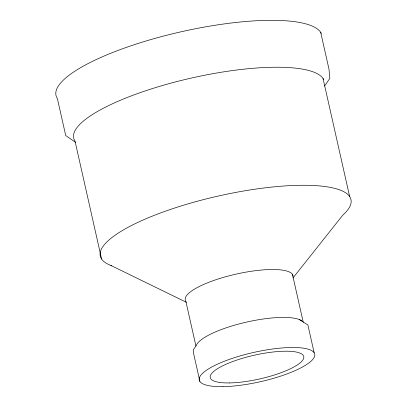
<?xml version="1.0" encoding="UTF-8"?>
<svg xmlns="http://www.w3.org/2000/svg" width="407" height="407" viewBox="0 0 407 407"><rect width="100%" height="100%" fill="white"/><g stroke="black" fill="none" stroke-linecap="round" stroke-linejoin="round"><path stroke-width="0.61" d="M324.552 86.055L329.848 78.312L329.004 69.231L320.685 32.316M293.025 277.905L342.704 215.242A128.475 32.601 -12.7 0 0 221.433 195.34A128.475 32.601 -12.7 0 0 111.833 265.812M110.872 265.45L186.396 302.299M299.282 319.526L307.896 325.015L314.133 352.701M75.554 142.333L65.715 135.521L57.397 98.611A136.365 34.605 -12.7 0 1 170.716 34.239A136.365 34.605 -12.7 0 1 321.321 33.399M323.051 78.531L349.654 196.576M292.455 274.369L303.256 322.283M195.935 346.047L185.831 301.205A55.225 14.011 -12.7 0 1 234.325 274.516A55.225 14.011 -12.7 0 1 293.086 276.109M199.888 381.451L193.651 353.764L193.289 349.832L196.291 345.446A55.225 14.011 -12.7 0 1 246.006 322.222A55.225 14.011 -12.7 0 1 302.182 321.133M101.597 259.03L74.995 140.985A128.475 32.601 -12.7 0 1 181.909 80.301A128.475 32.601 -12.7 0 1 323.687 79.624M229.406 382.931A47.919 12.159 -12.7 0 0 303.571 358.618A47.919 12.159 -12.7 0 0 238.059 359.676A47.919 12.159 -12.7 0 0 229.406 382.931M222.924 386.65A59.168 15.013 -12.7 0 0 314.494 356.634A59.168 15.013 -12.7 0 0 233.613 357.941A59.168 15.013 -12.7 0 0 222.924 386.65"/></g></svg>
